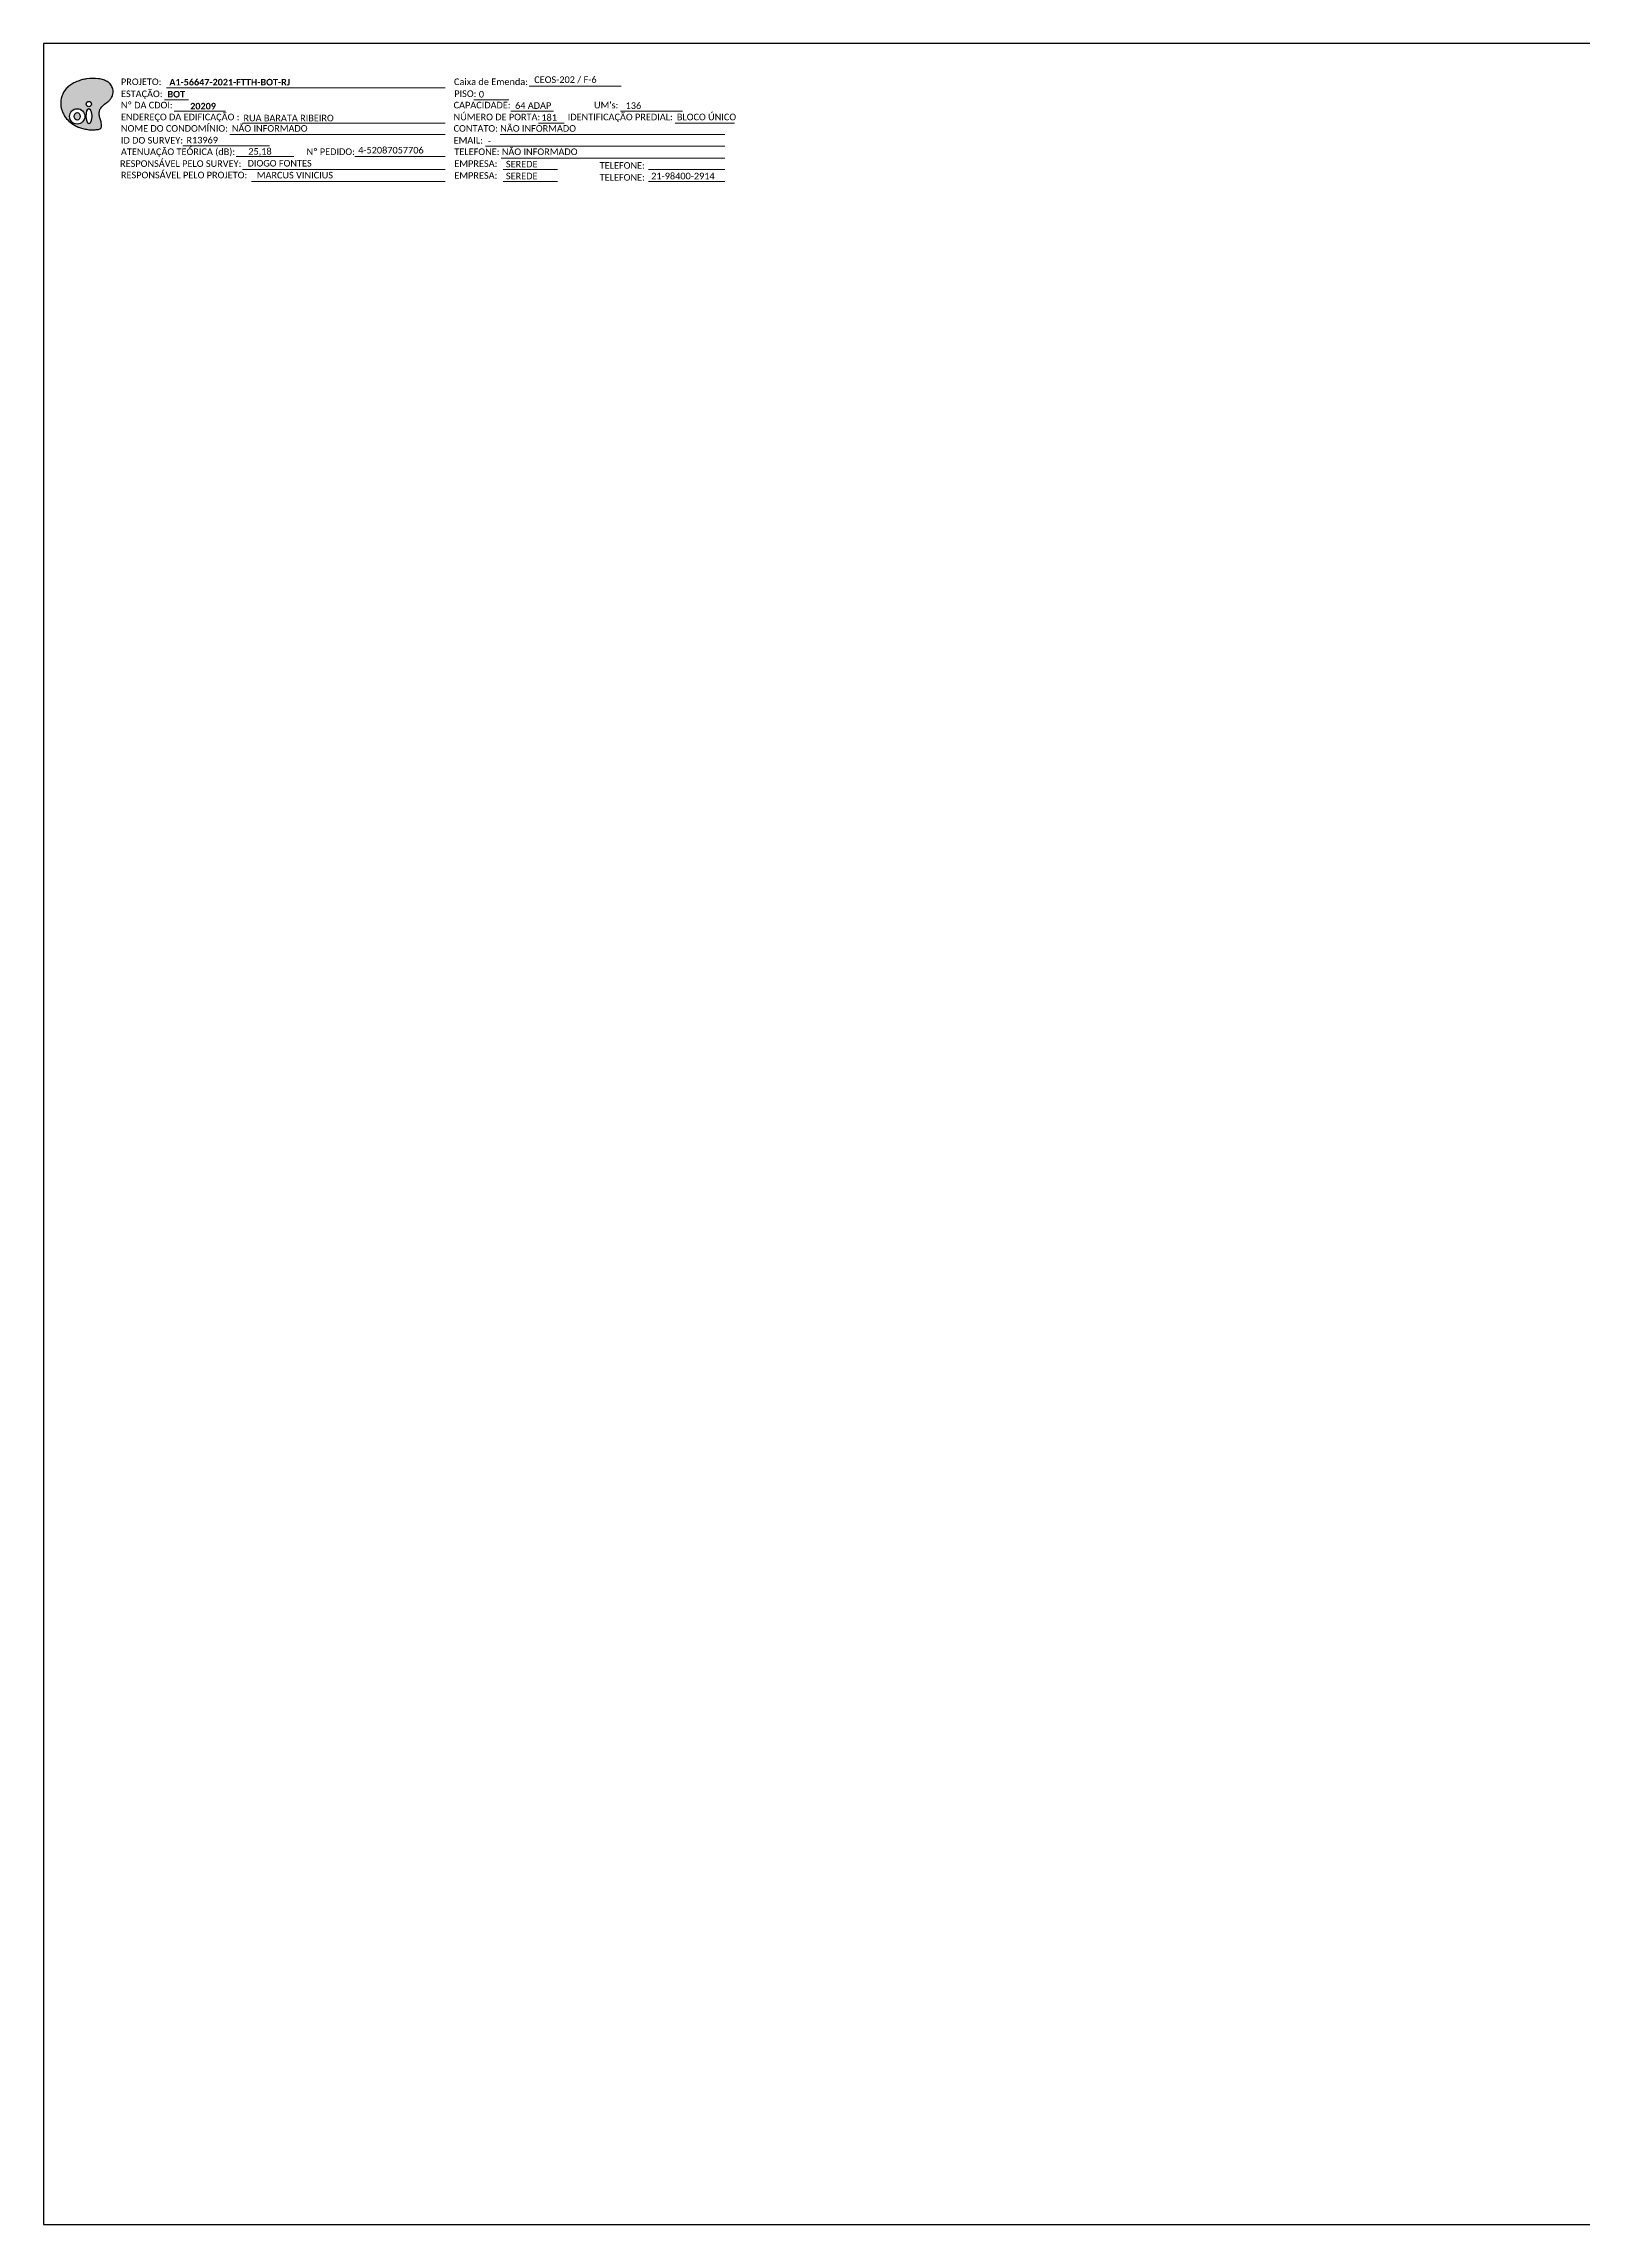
# Model space of a CAD drawing. Header units: inches. Extents: x 3370 to 6145, y 84 to 678.
# Drawn here: x 5307 to 5726, y 84 to 678 of the extents above; entities that cross this region are included whole.
import ezdxf
from ezdxf.enums import TextEntityAlignment as Align

# ---------------------------------------------------------------- set-up
doc = ezdxf.new("R2010")
doc.units = ezdxf.units.IN
doc.header["$MEASUREMENT"] = 0
doc.styles.add('WMF-Calibri0', font='calibri.ttf')
doc.styles.add('WMF-Calibri1', font='calibrib.ttf')

# ---------------------------------------------------------------- blocks, each defined once
blk = doc.blocks.new('OI')
h = blk.add_hatch(color=40)
edge = h.paths.add_edge_path()
edge.add_spline(control_points=[(4.35, -0.67), (3.92, -0.99), (3.26, -1.5), (2.81, -2.59), (2.9, -3.5), (3.06, -4.27), (3.31, -4.85), (3.37, -5.39), (3.4, -5.88), (3.2, -6.4), (2.54, -6.61), (1.65, -6.63), (0.55, -6.67), (-0.56, -6.42), (-1.61, -6.14), (-2.77, -5.61), (-3.92, -4.77), (-4.89, -3.7), (-5.34, -2.65), (-5.6, -1.94), (-5.85, -0.96), (-5.71, 0.47), (-5.1, 2.02), (-4.14, 3.02), (-3.3, 3.61), (-2.37, 4.16), (-1.36, 4.44), (-0.56, 4.7), (0.79, 4.85), (2.24, 4.97), (3.79, 4.57), (4.67, 4.21), (5.44, 3.65), (5.76, 2.99), (6.03, 2.21), (6.01, 1.46), (5.72, 0.64), (5.31, 0.08), (4.88, -0.38), (4.51, -0.55), (4.35, -0.67)], knot_values=[0, 0, 0, 0, 1.60434, 2.417191, 3.427595, 4.282808, 4.776746, 5.304182, 5.888771, 6.258406, 6.858137, 7.79129, 8.986195, 10.124242, 11.187857, 12.242908, 13.953784, 15.414161, 16.515391, 17.349188, 17.675853, 19.552021, 21.515531, 22.568638, 23.63245, 24.621084, 25.782718, 26.745347, 27.142653, 29.870543, 31.004649, 31.921532, 32.709589, 33.801391, 34.042471, 35.192333, 35.971461, 36.628871, 37.254359, 37.836911, 37.836911, 37.836911, 37.836911], degree=3, periodic=0)
h.paths.add_polyline_path([(1.13, -0.87, -1), (-0.04, -0.87, -1)], flags=16)
edge = h.paths.add_edge_path(flags=16)
edge.add_ellipse((0.56, -3.59), major_axis=(-0.02, 1.71), ratio=0.361305, start_angle=0, end_angle=360)
h.paths.add_polyline_path([(-0.36, -3.62, -1), (-3.8, -3.62, -1)], flags=16)
edge = h.paths.add_edge_path(flags=0)
edge.add_ellipse((-2.08, -3.62), major_axis=(0, 0.885), ratio=0.758294, start_angle=0, end_angle=360)
at = {"color": 40}
for centre, radius in [((-2.08, -3.62), 1.72), ((0.54, -0.87), 0.587)]:
    blk.add_circle(centre, radius, dxfattribs=at)
blk.add_ellipse((-2.08, -3.62), major_axis=(0, 0.885), ratio=0.758294, start_param=-3.141592653589792, end_param=3.141592653589792, dxfattribs=at)
blk.add_ellipse((0.56, -3.59), major_axis=(-0.02, 1.71), ratio=0.361305, dxfattribs=at)
at = {"color": 40, "start_tangent": (-0.800898, -0.598801), "end_tangent": (-0.800898, -0.598801)}
blk.add_spline([(4.35, -0.67), (3.2, -1.78), (2.9, -2.54), (2.92, -3.55), (3.12, -4.38), (3.28, -4.85), (3.37, -5.37), (3.35, -5.95), (3.2, -6.29), (2.66, -6.55), (1.73, -6.63), (0.54, -6.62), (-0.58, -6.41), (-1.6, -6.11), (-2.56, -5.67), (-3.95, -4.67), (-4.89, -3.56), (-5.37, -2.56), (-5.64, -1.78), (-5.72, -1.46), (-5.63, 0.42), (-4.84, 2.22), (-4.13, 2.99), (-3.27, 3.62), (-2.4, 4.09), (-1.3, 4.47), (-0.37, 4.72), (0.02, 4.77), (2.75, 4.8), (3.85, 4.53), (4.69, 4.16), (5.31, 3.68), (5.85, 2.73), (5.93, 2.5), (5.94, 1.35), (5.67, 0.62), (5.29, 0.08), (4.84, -0.36), (4.35, -0.67)], degree=3, dxfattribs=at)

msp = doc.modelspace()

# ---------------------------------------------------------------- linework, layer by layer
msp.add_lwpolyline([(5306.63, 84.05), (6145.19, 84.05), (6145.19, 678.05), (5306.63, 678.05), (5306.63, 84.05)])
at = {"color": 7, "lineweight": 0}
for points in [[(5340.1, 666.01), (5416.07, 666.01)], [(5438.91, 666.5), (5464.04, 666.5)], [(5339.58, 662.73), (5346.13, 662.73)], [(5342.24, 659.66), (5356.19, 659.66)], [(5423.87, 662.78), (5433.35, 662.78)], [(5433.92, 659.66), (5445.53, 659.66)], [(5463.86, 659.66), (5480.71, 659.66)], [(5360.81, 656.43), (5416.07, 656.43)], [(5441.5, 656.43), (5448.45, 656.43)], [(5478.67, 656.43), (5494.85, 656.43)], [(5344.56, 650.25), (5368.19, 650.25)], [(5357.4, 653.31), (5416.07, 653.31)], [(5426.99, 650.08), (5492.26, 650.08)], [(5431.03, 653.31), (5492.26, 653.31)], [(5359.1, 647.28), (5374.77, 647.28)], [(5360.81, 643.73), (5416.07, 643.73)], [(5391.43, 647.29), (5415.93, 647.29)], [(5391.93, 647.29), (5416.08, 647.29)], [(5431.28, 646.84), (5492.26, 646.84)], [(5431.89, 643.73), (5446.69, 643.73)], [(5471.49, 643.73), (5492.26, 643.73)], [(5363.3, 640.49), (5416.07, 640.49)], [(5431.89, 640.49), (5446.69, 640.49)], [(5471.49, 640.49), (5492.26, 640.49)]]:
    msp.add_lwpolyline(points, dxfattribs=at)

# ---------------------------------------------------------------- block references
at = {"color": 7, "xscale": 1.213923925163968, "yscale": 1.213923925164635, "zscale": 1.213923925163967, "rotation": 0.1532896024163693}
msp.add_blockref('OI', (5318.29, 662.64), dxfattribs=at)

# ---------------------------------------------------------------- texts
at = {"color": 7, "lineweight": 0, "style": 'WMF-Calibri0'}
for s, height, p in [('PROJETO:', 1.793, (5327.7, 666.76)), ('ESTAÇÃO:', 1.793, (5327.7, 663.48)), ('Caixa de Emenda:', 1.7927, (5418.45, 666.76)), ('PISO:', 1.793, (5418.52, 663.52)), ('Nº DA CDOI:', 1.7927, (5327.7, 660.41)), ('ENDEREÇO DA EDIFICAÇÃO :', 1.7927, (5327.7, 657.17)), ('CAPACIDADE:', 1.7927, (5418.34, 660.41)), ('NÚMERO DE PORTA:', 1.7927, (5418.34, 657.17)), ('IDENTIFICAÇÃO PREDIAL:', 1.7927, (5449.43, 657.17)), ("UM's:", 1.793, (5456.59, 660.41)), ('BLOCO ÚNICO', 1.7927, (5479.17, 657.17)), ('NOME DO CONDOMÍNIO:', 1.7927, (5327.7, 654.06)), ('NÃO INFORMADO', 1.7927, (5357.91, 654.06)), ('CONTATO: NÃO INFORMADO', 1.7927, (5418.34, 654.06)), ('ATENUAÇÃO TEÓRICA (dB):', 1.7927, (5327.7, 647.71)), ('ID DO SURVEY:', 1.7927, (5327.7, 650.82)), ('Nº PEDIDO:', 1.793, (5378.28, 647.72)), ('EMAIL:', 1.793, (5418.34, 650.82)), ('TELEFONE: NÃO INFORMADO', 1.7927, (5418.53, 647.71)), ('RESPONSÁVEL PELO SURVEY:', 1.7927, (5327.46, 644.47)), ('RESPONSÁVEL PELO PROJETO:', 1.7927, (5327.7, 641.36)), ('EMPRESA:', 1.793, (5418.53, 644.47)), ('EMPRESA:', 1.793, (5418.53, 641.24)), ('TELEFONE:', 1.793, (5458.13, 643.97)), ('TELEFONE:', 1.793, (5458.13, 640.73))]:
    msp.add_text(s, height=height, dxfattribs=at).set_placement(p)
at = {"color": 7, "linetype": 'Continuous'}
for s, height, style, p in [('A1-56647-2021-FTTH-BOT-RJ', 1.7927, 'WMF-Calibri1', (5340.89, 666.66)), ('CEOS-202 / F-6', 1.7927, 'WMF-Calibri0', (5440.31, 667.34)), ('BOT', 1.793, 'WMF-Calibri1', (5340.38, 663.38)), ('0', 1.79, 'WMF-Calibri0', (5425.22, 663.37)), ('RUA BARATA RIBEIRO', 1.7927, 'WMF-Calibri0', (5361.08, 656.89)), ('181', 1.793, 'WMF-Calibri0', (5442.26, 657.03)), ('-', 1.79, 'WMF-Calibri0', (5427.7, 650.68)), ('DIOGO FONTES', 1.7927, 'WMF-Calibri0', (5362.21, 644.57)), ('MARCUS VINICIUS', 1.7927, 'WMF-Calibri0', (5364.7, 641.33)), ('SEREDE', 1.793, 'WMF-Calibri0', (5432.59, 644.33)), ('SEREDE', 1.793, 'WMF-Calibri0', (5432.59, 641.09)), ('21-98400-2914', 1.7927, 'WMF-Calibri0', (5472.19, 641.09))]:
    msp.add_text(s, height=height, dxfattribs=dict(at, style=style)).set_placement(p)
at = {"color": 7, "linetype": 'Continuous', "style": 'WMF-Calibri1'}
msp.add_text('20209', height=1.793, dxfattribs=at).set_placement((5350.08, 660.12), align=Align.CENTER)
at = {"color": 0, "linetype": 'Continuous', "style": 'WMF-Calibri0'}
for s, p in [('64 ADAP', (5435.09, 660.28)), ('136', (5465.21, 660.26)), ('R13969', (5345.55, 650.86))]:
    msp.add_text(s, height=1.793, dxfattribs=at).set_placement(p)
at = {"color": 0, "lineweight": 0, "style": 'WMF-Calibri0'}
msp.add_text('25,18', height=1.793, dxfattribs=at).set_placement((5362.4, 647.8))
at = {"color": 7, "style": 'WMF-Calibri0'}
msp.add_text('4-52087057706', height=1.7927, dxfattribs=at).set_placement((5392.34, 648.13))

doc.saveas('drawing.dxf')
